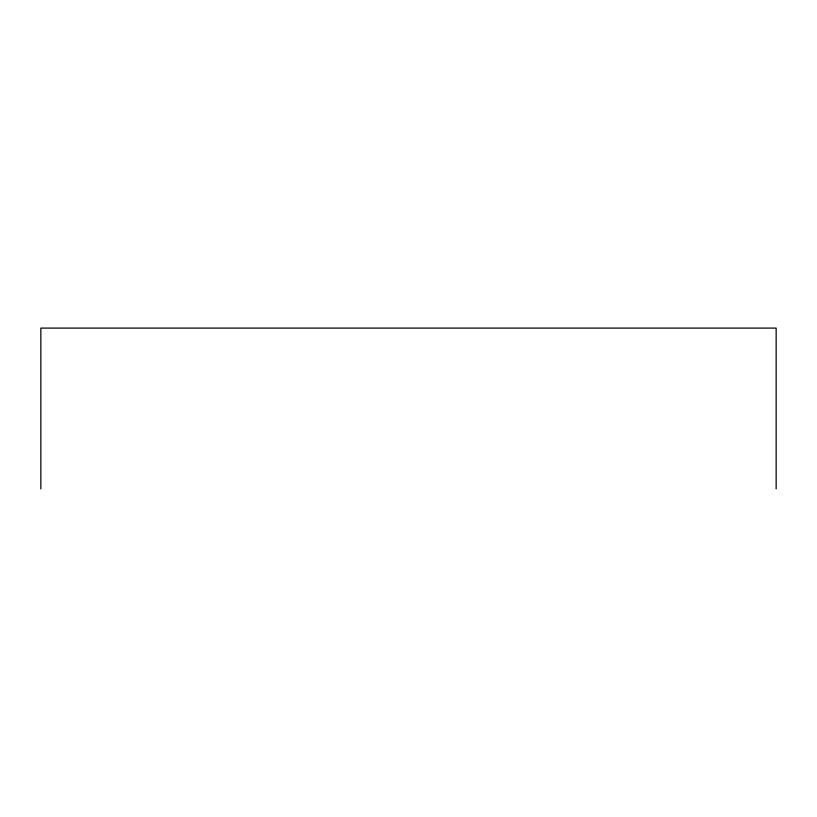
<?xml version="1.0" encoding="UTF-8"?>
<svg xmlns="http://www.w3.org/2000/svg" width="817" height="817" viewBox="0 0 817 817"><rect width="100%" height="100%" fill="white"/><g stroke="black" fill="none" stroke-linecap="round" stroke-linejoin="round"><path stroke-width="1.23" d="M776.15 488.903L776.15 328.097L40.85 328.097L40.85 488.903"/></g></svg>
